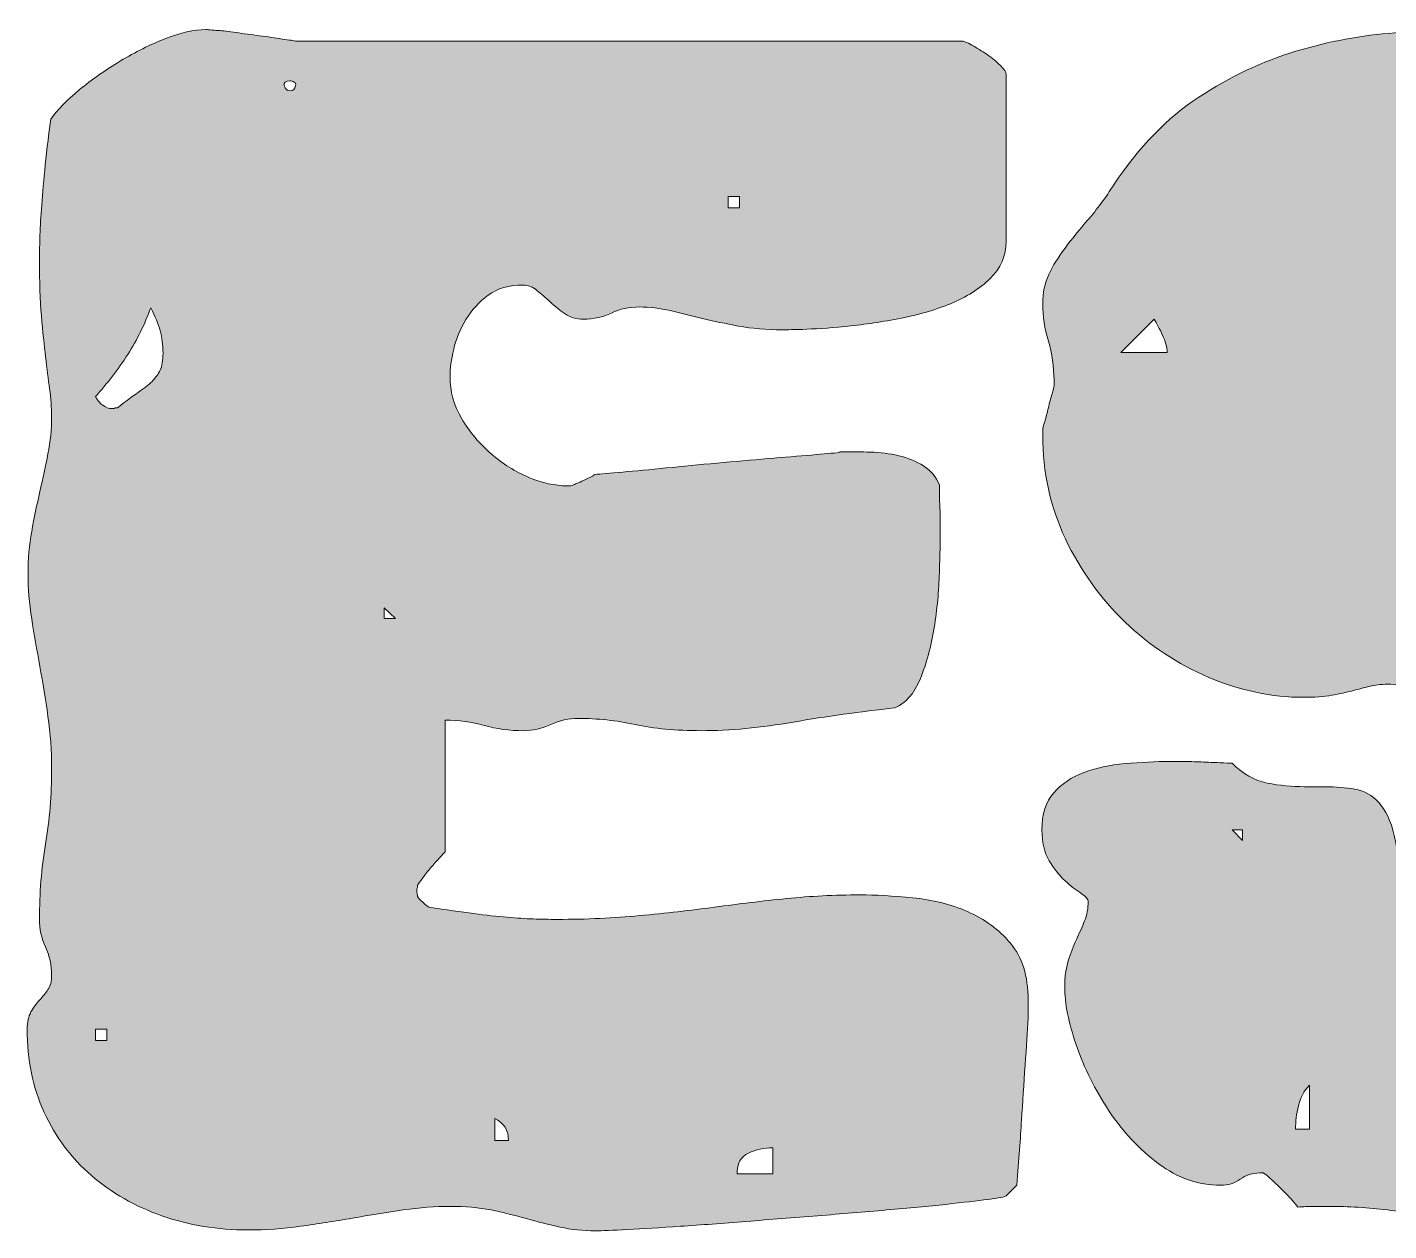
# Model space of a CAD drawing. Header units: inches. Extents: x 150 to 930, y -913 to -168.
# Drawn here: x 272.8 to 403.1, y -849.4 to -734.3 of the extents above; entities that cross this region are included whole.
import ezdxf

# ---------------------------------------------------------------- set-up
doc = ezdxf.new("R2010")
doc.units = ezdxf.units.IN
doc.header["$MEASUREMENT"] = 0
doc.layers.add('Layer 1', color=7, linetype='Continuous')

# ---------------------------------------------------------------- blocks, each defined once
blk = doc.blocks.new('block 6')
at = {"layer": 'Layer 1', "true_color": 0x2a4f7b}
h = blk.add_hatch(color=167, dxfattribs=at)
h.dxf.hatch_style = 2
edge = h.paths.add_edge_path()
edge.add_spline(control_points=[(275.1, -743.11), (275.72, -742.23), (276.62, -741.3), (277.82, -740.31), (279.01, -739.33), (280.32, -738.41), (281.75, -737.55), (283.17, -736.69), (284.61, -735.98), (286.06, -735.41), (287.51, -734.84), (288.81, -734.55), (289.95, -734.55), (290.06, -734.55), (290.25, -734.57), (290.54, -734.59), (290.82, -734.62), (290.99, -734.63), (291.04, -734.63), (291.35, -734.63), (291.86, -734.68), (292.56, -734.79), (293.26, -734.89), (294, -735), (294.78, -735.1), (295.55, -735.2), (296.29, -735.31), (296.99, -735.41), (297.69, -735.51), (298.2, -735.59), (298.51, -735.64), (298.51, -735.64), (362.22, -735.64), (362.22, -735.64), (362.42, -735.64), (362.76, -735.77), (363.23, -736.03), (363.7, -736.29), (364.17, -736.59), (364.67, -736.93), (365.16, -737.27), (365.59, -737.62), (365.95, -737.98), (366.31, -738.34), (366.5, -738.63), (366.5, -738.83), (366.5, -738.83), (366.5, -754.78), (366.5, -754.78), (366.5, -756.18), (365.99, -757.37), (364.98, -758.36), (363.97, -759.34), (362.7, -760.15), (361.17, -760.77), (359.64, -761.39), (357.96, -761.87), (356.15, -762.21), (354.33, -762.55), (352.64, -762.79), (351.05, -762.95), (349.47, -763.1), (348.12, -763.19), (347.01, -763.22), (345.89, -763.25), (345.26, -763.26), (345.1, -763.26), (343.55, -763.26), (342.15, -763.14), (340.9, -762.91), (339.66, -762.68), (338.5, -762.43), (337.44, -762.17), (336.38, -761.91), (335.35, -761.66), (334.37, -761.43), (333.38, -761.2), (332.4, -761.08), (331.41, -761.08), (330.43, -761.08), (329.53, -761.27), (328.73, -761.66), (327.93, -762.05), (327.03, -762.25), (326.05, -762.25), (325.37, -762.25), (324.79, -762.08), (324.3, -761.74), (323.8, -761.41), (323.34, -761.03), (322.9, -760.61), (322.45, -760.2), (322.03, -759.82), (321.61, -759.49), (321.2, -759.15), (320.76, -758.98), (320.29, -758.98), (318.94, -758.98), (317.83, -759.3), (316.94, -759.95), (316.06, -760.6), (315.35, -761.38), (314.81, -762.29), (314.26, -763.19), (313.87, -764.14), (313.64, -765.13), (313.41, -766.11), (313.29, -766.97), (313.29, -767.69), (313.29, -769.14), (313.66, -770.5), (314.42, -771.78), (315.17, -773.05), (316.1, -774.16), (317.22, -775.12), (318.33, -776.08), (319.54, -776.83), (320.83, -777.38), (322.13, -777.92), (323.35, -778.19), (324.49, -778.19), (324.59, -778.19), (324.71, -778.19), (324.84, -778.19), (324.97, -778.19), (325.03, -778.17), (325.03, -778.11), (325.19, -778.06), (325.55, -777.91), (326.12, -777.65), (326.69, -777.39), (327.03, -777.21), (327.14, -777.1), (327.71, -777.05), (328.6, -776.97), (329.82, -776.87), (331.04, -776.77), (332.42, -776.64), (333.98, -776.48), (335.54, -776.33), (337.16, -776.17), (338.84, -776.01), (340.53, -775.86), (342.15, -775.72), (343.7, -775.59), (345.26, -775.46), (346.65, -775.34), (347.87, -775.24), (349.08, -775.13), (349.98, -775.06), (350.55, -775.01), (350.55, -774.95), (350.61, -774.93), (350.74, -774.93), (350.87, -774.93), (350.99, -774.93), (351.09, -774.93), (351.82, -774.93), (352.64, -774.94), (353.54, -774.97), (354.45, -774.99), (355.34, -775.11), (356.23, -775.31), (357.11, -775.52), (357.9, -775.85), (358.6, -776.29), (359.3, -776.73), (359.8, -777.34), (360.12, -778.11), (360.12, -778.27), (360.12, -778.56), (360.12, -778.97), (360.12, -779.39), (360.13, -779.83), (360.16, -780.29), (360.18, -780.76), (360.19, -781.19), (360.19, -781.58), (360.19, -781.97), (360.19, -782.24), (360.19, -782.39), (360.19, -783.38), (360.17, -784.74), (360.12, -786.48), (360.06, -788.21), (359.9, -789.98), (359.61, -791.77), (359.33, -793.56), (358.88, -795.18), (358.29, -796.63), (357.69, -798.08), (356.88, -799.01), (355.84, -799.43), (352.52, -799.79), (349.29, -800.24), (346.15, -800.79), (343.02, -801.33), (340.07, -801.61), (337.33, -801.61), (334.89, -801.61), (332.77, -801.41), (330.99, -801.02), (329.2, -800.63), (327.39, -800.44), (325.58, -800.44), (324.65, -800.44), (323.76, -800.63), (322.93, -801.02), (322.1, -801.41), (321.22, -801.61), (320.29, -801.61), (318.99, -801.61), (317.75, -801.44), (316.56, -801.1), (315.36, -800.77), (314.12, -800.6), (312.82, -800.6), (312.82, -800.6), (312.82, -813.2), (312.82, -813.2), (312.72, -813.3), (312.54, -813.5), (312.28, -813.78), (312.02, -814.07), (311.74, -814.38), (311.46, -814.71), (311.17, -815.05), (310.92, -815.38), (310.68, -815.69), (310.45, -816), (310.28, -816.23), (310.18, -816.39), (310.18, -816.39), (310.18, -816.62), (310.18, -816.62), (310.12, -816.67), (310.1, -816.78), (310.1, -816.93), (310.1, -816.98), (310.11, -817.07), (310.14, -817.21), (310.16, -817.33), (310.18, -817.42), (310.18, -817.48), (310.23, -817.58), (310.4, -817.76), (310.68, -818.02), (310.97, -818.28), (311.16, -818.44), (311.27, -818.49), (312.92, -818.75), (314.35, -818.95), (315.54, -819.11), (316.74, -819.27), (317.8, -819.38), (318.73, -819.46), (319.67, -819.54), (320.51, -819.59), (321.26, -819.62), (322.01, -819.64), (322.78, -819.66), (323.56, -819.66), (326.36, -819.66), (328.99, -819.54), (331.45, -819.3), (333.91, -819.07), (336.3, -818.8), (338.61, -818.49), (340.92, -818.18), (343.21, -817.9), (345.49, -817.67), (347.77, -817.44), (350.11, -817.32), (352.49, -817.32), (354, -817.32), (355.68, -817.41), (357.55, -817.59), (359.42, -817.78), (361.17, -818.21), (362.8, -818.92), (364.43, -819.62), (365.81, -820.63), (366.92, -821.95), (368.04, -823.27), (368.6, -825.07), (368.6, -827.36), (368.6, -827.36), (368.6, -829.14), (368.6, -829.14), (368.54, -830.34), (368.45, -831.83), (368.32, -833.62), (368.19, -835.41), (368.08, -837.16), (367.97, -838.87), (367.87, -840.58), (367.71, -842.65), (367.51, -845.09), (367.51, -845.09), (366.5, -846.1), (366.5, -846.1), (366.39, -846.21), (365.82, -846.32), (364.78, -846.45), (363.75, -846.58), (362.4, -846.74), (360.74, -846.92), (359.08, -847.1), (357.19, -847.28), (355.06, -847.46), (352.93, -847.64), (350.73, -847.83), (348.45, -848.01), (346.17, -848.19), (343.9, -848.37), (341.64, -848.55), (339.39, -848.73), (337.29, -848.89), (335.34, -849.02), (333.4, -849.15), (331.71, -849.25), (330.29, -849.33), (328.86, -849.41), (327.83, -849.45), (327.21, -849.45), (326.02, -849.45), (324.89, -849.33), (323.83, -849.1), (322.77, -848.86), (321.69, -848.59), (320.6, -848.28), (319.51, -847.97), (318.38, -847.7), (317.22, -847.46), (316.05, -847.23), (314.74, -847.11), (313.29, -847.11), (311.89, -847.11), (310.4, -847.23), (308.82, -847.46), (307.23, -847.7), (305.61, -847.95), (303.95, -848.24), (302.29, -848.53), (300.63, -848.78), (298.98, -849.02), (297.32, -849.25), (295.66, -849.37), (294, -849.37), (291.04, -849.37), (288.28, -848.91), (285.71, -848.01), (283.15, -847.1), (280.9, -845.82), (278.98, -844.16), (277.07, -842.5), (275.56, -840.49), (274.47, -838.13), (273.38, -835.77), (272.84, -833.11), (272.84, -830.16), (272.84, -829.48), (272.96, -828.94), (273.19, -828.52), (273.42, -828.11), (273.7, -827.73), (274.01, -827.39), (274.32, -827.06), (274.59, -826.72), (274.82, -826.38), (275.06, -826.05), (275.17, -825.59), (275.17, -825.02), (275.17, -824.04), (274.98, -823.13), (274.59, -822.3), (274.2, -821.47), (274.01, -820.59), (274.01, -819.66), (274.01, -817.16), (274.2, -814.77), (274.59, -812.46), (274.98, -810.15), (275.17, -807.75), (275.17, -805.26), (275.17, -803.55), (275.06, -801.88), (274.82, -800.24), (274.59, -798.61), (274.33, -797.02), (274.05, -795.46), (273.76, -793.91), (273.5, -792.39), (273.27, -790.91), (273.03, -789.43), (272.92, -787.99), (272.92, -786.59), (272.92, -785.19), (273.03, -783.85), (273.27, -782.55), (273.5, -781.25), (273.76, -779.98), (274.05, -778.74), (274.33, -777.49), (274.59, -776.29), (274.82, -775.12), (275.06, -773.95), (275.17, -772.78), (275.17, -771.58), (275.17, -770.7), (275.11, -769.81), (274.98, -768.9), (274.85, -767.99), (274.72, -766.98), (274.59, -765.86), (274.46, -764.75), (274.33, -763.44), (274.2, -761.94), (274.07, -760.43), (274.01, -758.67), (274.01, -756.65), (274.01, -756.02), (274.02, -755.31), (274.05, -754.51), (274.07, -753.7), (274.12, -752.77), (274.2, -751.71), (274.28, -750.64), (274.38, -749.41), (274.51, -748.01), (274.64, -746.61), (274.84, -744.98), (275.1, -743.11)], knot_values=[0, 0, 0, 0, 1, 1, 1, 2, 2, 2, 3, 3, 3, 4, 4, 4, 5, 5, 5, 6, 6, 6, 7, 7, 7, 8, 8, 8, 9, 9, 9, 10, 10, 10, 11, 11, 11, 12, 12, 12, 13, 13, 13, 14, 14, 14, 15, 15, 15, 16, 16, 16, 17, 17, 17, 18, 18, 18, 19, 19, 19, 20, 20, 20, 21, 21, 21, 22, 22, 22, 23, 23, 23, 24, 24, 24, 25, 25, 25, 26, 26, 26, 27, 27, 27, 28, 28, 28, 29, 29, 29, 30, 30, 30, 31, 31, 31, 32, 32, 32, 33, 33, 33, 34, 34, 34, 35, 35, 35, 36, 36, 36, 37, 37, 37, 38, 38, 38, 39, 39, 39, 40, 40, 40, 41, 41, 41, 42, 42, 42, 43, 43, 43, 44, 44, 44, 45, 45, 45, 46, 46, 46, 47, 47, 47, 48, 48, 48, 49, 49, 49, 50, 50, 50, 51, 51, 51, 52, 52, 52, 53, 53, 53, 54, 54, 54, 55, 55, 55, 56, 56, 56, 57, 57, 57, 58, 58, 58, 59, 59, 59, 60, 60, 60, 61, 61, 61, 62, 62, 62, 63, 63, 63, 64, 64, 64, 65, 65, 65, 66, 66, 66, 67, 67, 67, 68, 68, 68, 69, 69, 69, 70, 70, 70, 71, 71, 71, 72, 72, 72, 73, 73, 73, 74, 74, 74, 75, 75, 75, 76, 76, 76, 77, 77, 77, 78, 78, 78, 79, 79, 79, 80, 80, 80, 81, 81, 81, 82, 82, 82, 83, 83, 83, 84, 84, 84, 85, 85, 85, 86, 86, 86, 87, 87, 87, 88, 88, 88, 89, 89, 89, 90, 90, 90, 91, 91, 91, 92, 92, 92, 93, 93, 93, 94, 94, 94, 95, 95, 95, 96, 96, 96, 97, 97, 97, 98, 98, 98, 99, 99, 99, 100, 100, 100, 101, 101, 101, 102, 102, 102, 103, 103, 103, 104, 104, 104, 105, 105, 105, 106, 106, 106, 107, 107, 107, 108, 108, 108, 109, 109, 109, 110, 110, 110, 111, 111, 111, 112, 112, 112, 113, 113, 113, 114, 114, 114, 115, 115, 115, 116, 116, 116, 117, 117, 117, 118, 118, 118, 119, 119, 119, 120, 120, 120, 121, 121, 121, 122, 122, 122, 123, 123, 123, 124, 124, 124, 125, 125, 125, 126, 126, 126, 127, 127, 127, 128, 128, 128, 129, 129, 129, 130, 130, 130, 131, 131, 131, 132, 132, 132, 133, 133, 133, 134, 134, 134, 135, 135, 135, 136, 136, 136, 137, 137, 137, 138, 138, 138, 139, 139, 139, 140, 140, 140, 141, 141, 141, 142, 142, 142, 143, 143, 143, 144, 144, 144, 144], degree=3, periodic=1)
edge = h.paths.add_edge_path()
edge.add_spline(control_points=[(279.37, -769.64), (279.53, -769.95), (279.75, -770.22), (280.03, -770.45), (280.32, -770.69), (280.64, -770.8), (281.01, -770.8), (281.11, -770.8), (281.19, -770.78), (281.24, -770.73), (281.24, -770.73), (281.47, -770.73), (281.47, -770.73), (282.25, -770.1), (282.91, -769.61), (283.46, -769.25), (284, -768.88), (284.44, -768.53), (284.78, -768.2), (285.12, -767.86), (285.37, -767.5), (285.56, -767.11), (285.74, -766.72), (285.83, -766.19), (285.83, -765.51), (285.83, -764.69), (285.74, -763.96), (285.56, -763.34), (285.37, -762.71), (285.08, -761.99), (284.66, -761.16), (284.09, -762.71), (283.35, -764.21), (282.45, -765.63), (281.54, -767.06), (280.51, -768.39), (279.37, -769.64)], knot_values=[0, 0, 0, 0, 1, 1, 1, 2, 2, 2, 3, 3, 3, 4, 4, 4, 5, 5, 5, 6, 6, 6, 7, 7, 7, 8, 8, 8, 9, 9, 9, 10, 10, 10, 11, 11, 11, 12, 12, 12, 12], degree=3, periodic=1)
h.paths.add_polyline_path([(279.37, -831.24), (280.46, -831.24), (280.46, -830.16), (279.37, -830.16)])
edge = h.paths.add_edge_path()
edge.add_spline(control_points=[(298.51, -739.92), (298.56, -739.77), (298.52, -739.65), (298.39, -739.57), (298.26, -739.49), (298.12, -739.45), (297.97, -739.45), (297.55, -739.45), (297.37, -739.61), (297.42, -739.92), (297.52, -740.23), (297.7, -740.39), (297.97, -740.39), (298.28, -740.39), (298.46, -740.23), (298.51, -739.92)], knot_values=[0, 0, 0, 0, 1, 1, 1, 2, 2, 2, 3, 3, 3, 4, 4, 4, 5, 5, 5, 5], degree=3, periodic=1)
h.paths.add_polyline_path([(306.99, -789.86), (306.99, -790.87), (308.08, -790.87)])
edge = h.paths.add_edge_path()
edge.add_spline(control_points=[(318.89, -840.81), (318.89, -839.83), (318.45, -839.13), (317.57, -838.71), (317.57, -838.71), (317.57, -840.81), (317.57, -840.81), (317.57, -840.81), (318.89, -840.81), (318.89, -840.81)], knot_values=[0, 0, 0, 0, 1, 1, 1, 2, 2, 2, 3, 3, 3, 3], degree=3, periodic=1)
h.paths.add_polyline_path([(339.89, -750.5), (339.89, -751.59), (340.98, -751.59), (340.98, -750.5)])
edge = h.paths.add_edge_path()
edge.add_spline(control_points=[(344.17, -844), (344.17, -844), (344.17, -841.51), (344.17, -841.51), (343.34, -841.51), (342.56, -841.68), (341.84, -842.02), (341.11, -842.36), (340.75, -843.02), (340.75, -844), (340.75, -844), (344.17, -844), (344.17, -844)], knot_values=[0, 0, 0, 0, 1, 1, 1, 2, 2, 2, 3, 3, 3, 4, 4, 4, 4], degree=3, periodic=1)
h = blk.add_hatch(color=167, dxfattribs=at)
h.dxf.hatch_style = 2
edge = h.paths.add_edge_path()
edge.add_spline(control_points=[(417.45, -849.37), (416.05, -849.37), (414.57, -849.25), (413.01, -849.02), (411.46, -848.78), (409.85, -848.53), (408.19, -848.24), (406.53, -847.95), (404.79, -847.7), (402.98, -847.46), (401.16, -847.23), (399.27, -847.11), (397.3, -847.11), (396.83, -847.11), (396.37, -847.11), (395.9, -847.11), (395.43, -847.11), (394.94, -847.14), (394.42, -847.19), (394.32, -847.04), (394.12, -846.8), (393.84, -846.49), (393.55, -846.18), (393.24, -845.86), (392.9, -845.52), (392.57, -845.18), (392.24, -844.87), (391.93, -844.59), (391.62, -844.3), (391.39, -844.11), (391.23, -844), (391.23, -844), (391.08, -843.92), (391.08, -843.92), (391.08, -843.92), (390.76, -843.92), (390.76, -843.92), (390.04, -843.92), (389.42, -844.12), (388.9, -844.51), (388.38, -844.9), (387.76, -845.09), (387.03, -845.09), (384.9, -845.09), (382.92, -844.4), (381.08, -843.03), (379.24, -841.65), (377.66, -839.97), (376.34, -837.97), (375.01, -835.98), (373.98, -833.89), (373.22, -831.71), (372.47, -829.53), (372.1, -827.67), (372.1, -826.11), (372.1, -825.18), (372.21, -824.35), (372.45, -823.62), (372.68, -822.9), (372.94, -822.22), (373.22, -821.6), (373.51, -820.98), (373.77, -820.38), (374, -819.81), (374.24, -819.24), (374.35, -818.62), (374.35, -817.94), (374.35, -817.74), (374.12, -817.48), (373.65, -817.16), (373.19, -816.85), (372.68, -816.45), (372.14, -815.96), (371.59, -815.47), (371.08, -814.83), (370.62, -814.05), (370.15, -813.28), (369.92, -812.29), (369.92, -811.1), (369.92, -809.6), (370.29, -808.41), (371.05, -807.56), (371.8, -806.7), (372.76, -806.06), (373.92, -805.61), (375.09, -805.17), (376.41, -804.89), (377.89, -804.76), (379.37, -804.63), (380.81, -804.56), (382.21, -804.56), (382.47, -804.56), (382.87, -804.56), (383.41, -804.56), (383.96, -804.56), (384.54, -804.58), (385.16, -804.6), (385.79, -804.63), (386.38, -804.65), (386.95, -804.68), (387.52, -804.71), (387.91, -804.72), (388.12, -804.72), (389.16, -805.76), (390.27, -806.39), (391.47, -806.62), (392.66, -806.86), (393.85, -806.97), (395.04, -806.97), (395.04, -806.97), (396.99, -806.97), (396.99, -806.97), (398.03, -806.97), (398.98, -807.05), (399.87, -807.21), (400.75, -807.36), (401.51, -807.79), (402.16, -808.49), (402.81, -809.19), (403.3, -810.24), (403.64, -811.64), (403.98, -813.04), (404.09, -814.99), (403.99, -817.48), (404.4, -817.53), (405.19, -817.74), (406.36, -818.1), (407.53, -818.46), (408.81, -818.83), (410.21, -819.19), (411.61, -819.55), (412.99, -819.89), (414.34, -820.2), (415.68, -820.51), (416.72, -820.66), (417.45, -820.66), (418.17, -820.66), (418.96, -820.51), (419.82, -820.2), (420.67, -819.89), (421.54, -819.55), (422.42, -819.19), (423.31, -818.83), (424.18, -818.46), (425.03, -818.1), (425.89, -817.74), (426.68, -817.53), (427.4, -817.48), (427.25, -816.54), (427.13, -815.56), (427.05, -814.52), (426.98, -813.48), (427, -812.43), (427.13, -811.37), (427.26, -810.31), (427.52, -809.3), (427.91, -808.34), (428.3, -807.38), (428.83, -806.51), (429.5, -805.73), (428.98, -804.95), (428.08, -804.21), (426.78, -803.51), (425.48, -802.81), (423.97, -802.14), (422.23, -801.49), (420.49, -800.84), (418.65, -800.26), (416.71, -799.74), (414.76, -799.22), (412.9, -798.77), (411.11, -798.38), (409.32, -797.99), (407.7, -797.69), (406.24, -797.49), (404.79, -797.28), (403.7, -797.17), (402.98, -797.17), (402.36, -797.17), (401.78, -797.24), (401.27, -797.37), (400.75, -797.5), (400.2, -797.64), (399.63, -797.79), (399.06, -797.95), (398.4, -798.09), (397.65, -798.22), (396.9, -798.35), (396, -798.42), (394.97, -798.42), (391.9, -798.42), (388.88, -797.78), (385.9, -796.51), (382.92, -795.24), (380.25, -793.48), (377.89, -791.22), (375.53, -788.97), (373.62, -786.31), (372.17, -783.25), (370.72, -780.19), (370, -776.9), (370, -773.37), (370, -773.37), (370, -772.83), (370, -772.83), (370, -772.72), (370.06, -772.46), (370.19, -772.05), (370.32, -771.63), (370.44, -771.19), (370.54, -770.73), (370.64, -770.26), (370.76, -769.82), (370.89, -769.4), (371.02, -768.99), (371.08, -768.73), (371.08, -768.63), (371.08, -768.63), (371.08, -768.08), (371.08, -768.08), (371.08, -766.79), (370.9, -765.54), (370.54, -764.35), (370.18, -763.15), (370, -761.96), (370, -760.77), (370, -759.73), (370.19, -758.8), (370.58, -757.97), (370.97, -757.14), (371.49, -756.3), (372.14, -755.44), (372.78, -754.59), (373.52, -753.68), (374.35, -752.72), (375.18, -751.76), (376.01, -750.63), (376.84, -749.34), (379.23, -745.76), (381.92, -742.98), (384.93, -741.01), (387.94, -739.04), (391.04, -737.58), (394.23, -736.62), (397.42, -735.66), (400.57, -735.07), (403.68, -734.87), (406.79, -734.66), (409.61, -734.55), (412.16, -734.55), (415.58, -734.55), (418.69, -734.52), (421.49, -734.44), (424.29, -734.36), (426.78, -734.32), (428.96, -734.32), (431.55, -734.32), (433.75, -734.43), (435.57, -734.63), (437.38, -734.84), (438.89, -735.31), (440.08, -736.03), (440.96, -736.55), (441.69, -737.2), (442.26, -737.98), (442.83, -738.75), (443.36, -739.49), (443.86, -740.19), (444.35, -740.9), (444.85, -741.49), (445.37, -741.98), (445.89, -742.48), (446.54, -742.72), (447.32, -742.72), (447.94, -742.72), (448.72, -742.49), (449.65, -742.02), (451.62, -743.73), (453.28, -745.33), (454.63, -746.81), (455.98, -748.28), (457.08, -749.7), (457.94, -751.05), (458.79, -752.39), (459.41, -753.7), (459.8, -754.97), (460.19, -756.25), (460.38, -757.53), (460.38, -758.82), (460.38, -761.62), (459.66, -763.83), (458.21, -765.44), (456.75, -767.05), (455.07, -768.24), (453.15, -769.02), (451.23, -769.79), (449.31, -770.29), (447.39, -770.49), (445.48, -770.7), (444.05, -770.8), (443.12, -770.8), (440.47, -770.8), (438.12, -770.45), (436.08, -769.75), (434.03, -769.05), (432.24, -768.2), (430.71, -767.19), (429.18, -766.18), (427.88, -765.06), (426.82, -763.84), (425.76, -762.62), (424.85, -761.51), (424.1, -760.5), (423.35, -759.49), (422.74, -758.63), (422.27, -757.93), (421.8, -757.23), (421.41, -756.88), (421.1, -756.88), (420.01, -756.88), (418.51, -757), (416.59, -757.23), (414.67, -757.46), (412.77, -757.93), (410.87, -758.63), (408.98, -759.33), (407.35, -760.32), (405.97, -761.59), (404.6, -762.86), (403.91, -764.56), (403.91, -766.68), (403.91, -767.1), (403.96, -767.74), (404.07, -768.63), (404.17, -769.51), (404.38, -770.39), (404.69, -771.27), (405, -772.15), (405.47, -772.93), (406.09, -773.6), (406.71, -774.28), (407.54, -774.62), (408.58, -774.62), (408.58, -773.21), (408.6, -772.39), (408.66, -772.13), (408.71, -771.87), (409.07, -771.74), (409.75, -771.74), (412.55, -771.74), (415.47, -772.18), (418.54, -773.06), (421.59, -773.94), (424.5, -774.93), (427.25, -776.01), (430, -777.1), (432.46, -778.09), (434.64, -778.97), (436.82, -779.85), (438.45, -780.29), (439.54, -780.29), (440, -780.29), (440.46, -780.23), (440.9, -780.1), (441.34, -779.97), (441.81, -779.84), (442.3, -779.71), (442.79, -779.58), (443.37, -779.45), (444.05, -779.32), (444.72, -779.19), (445.55, -779.13), (446.54, -779.13), (447.99, -779.13), (449.17, -779.28), (450.08, -779.59), (450.98, -779.91), (451.71, -780.29), (452.26, -780.76), (452.8, -781.23), (453.2, -781.76), (453.46, -782.36), (453.72, -782.95), (453.93, -783.54), (454.08, -784.1), (454.5, -785.71), (455.02, -786.92), (455.64, -787.72), (456.26, -788.53), (456.92, -789.19), (457.62, -789.71), (458.32, -790.22), (459.02, -790.76), (459.72, -791.3), (460.42, -791.85), (461.06, -792.66), (461.63, -793.75), (462.2, -794.84), (462.67, -796.35), (463.03, -798.26), (463.39, -800.18), (463.57, -802.8), (463.57, -806.12), (463.57, -808.92), (463.43, -811.89), (463.15, -815.03), (462.86, -818.16), (462.38, -821.25), (461.71, -824.28), (461.03, -827.32), (460.18, -830.23), (459.14, -833.03), (458.1, -835.83), (456.83, -838.28), (455.33, -840.38), (453.82, -842.48), (452.09, -844.17), (450.12, -845.44), (448.15, -846.71), (445.89, -847.35), (443.35, -847.35), (442.16, -847.35), (441.17, -847.23), (440.39, -847), (439.62, -846.76), (438.94, -846.49), (438.37, -846.18), (437.8, -845.87), (437.26, -845.6), (436.74, -845.36), (436.22, -845.13), (435.65, -845.01), (435.03, -845.01), (434.14, -845.01), (433.11, -845.23), (431.91, -845.67), (430.72, -846.12), (429.37, -846.62), (427.87, -847.19), (426.37, -847.76), (424.75, -848.27), (423.01, -848.71), (421.27, -849.15), (419.42, -849.37), (417.45, -849.37)], knot_values=[0, 0, 0, 0, 1, 1, 1, 2, 2, 2, 3, 3, 3, 4, 4, 4, 5, 5, 5, 6, 6, 6, 7, 7, 7, 8, 8, 8, 9, 9, 9, 10, 10, 10, 11, 11, 11, 12, 12, 12, 13, 13, 13, 14, 14, 14, 15, 15, 15, 16, 16, 16, 17, 17, 17, 18, 18, 18, 19, 19, 19, 20, 20, 20, 21, 21, 21, 22, 22, 22, 23, 23, 23, 24, 24, 24, 25, 25, 25, 26, 26, 26, 27, 27, 27, 28, 28, 28, 29, 29, 29, 30, 30, 30, 31, 31, 31, 32, 32, 32, 33, 33, 33, 34, 34, 34, 35, 35, 35, 36, 36, 36, 37, 37, 37, 38, 38, 38, 39, 39, 39, 40, 40, 40, 41, 41, 41, 42, 42, 42, 43, 43, 43, 44, 44, 44, 45, 45, 45, 46, 46, 46, 47, 47, 47, 48, 48, 48, 49, 49, 49, 50, 50, 50, 51, 51, 51, 52, 52, 52, 53, 53, 53, 54, 54, 54, 55, 55, 55, 56, 56, 56, 57, 57, 57, 58, 58, 58, 59, 59, 59, 60, 60, 60, 61, 61, 61, 62, 62, 62, 63, 63, 63, 64, 64, 64, 65, 65, 65, 66, 66, 66, 67, 67, 67, 68, 68, 68, 69, 69, 69, 70, 70, 70, 71, 71, 71, 72, 72, 72, 73, 73, 73, 74, 74, 74, 75, 75, 75, 76, 76, 76, 77, 77, 77, 78, 78, 78, 79, 79, 79, 80, 80, 80, 81, 81, 81, 82, 82, 82, 83, 83, 83, 84, 84, 84, 85, 85, 85, 86, 86, 86, 87, 87, 87, 88, 88, 88, 89, 89, 89, 90, 90, 90, 91, 91, 91, 92, 92, 92, 93, 93, 93, 94, 94, 94, 95, 95, 95, 96, 96, 96, 97, 97, 97, 98, 98, 98, 99, 99, 99, 100, 100, 100, 101, 101, 101, 102, 102, 102, 103, 103, 103, 104, 104, 104, 105, 105, 105, 106, 106, 106, 107, 107, 107, 108, 108, 108, 109, 109, 109, 110, 110, 110, 111, 111, 111, 112, 112, 112, 113, 113, 113, 114, 114, 114, 115, 115, 115, 116, 116, 116, 117, 117, 117, 118, 118, 118, 119, 119, 119, 120, 120, 120, 121, 121, 121, 122, 122, 122, 123, 123, 123, 124, 124, 124, 125, 125, 125, 126, 126, 126, 127, 127, 127, 128, 128, 128, 129, 129, 129, 130, 130, 130, 131, 131, 131, 132, 132, 132, 133, 133, 133, 134, 134, 134, 135, 135, 135, 136, 136, 136, 137, 137, 137, 138, 138, 138, 139, 139, 139, 140, 140, 140, 141, 141, 141, 142, 142, 142, 143, 143, 143, 144, 144, 144, 145, 145, 145, 146, 146, 146, 147, 147, 147, 148, 148, 148, 148], degree=3, periodic=1)
edge = h.paths.add_edge_path()
edge.add_spline(control_points=[(381.9, -765.44), (381.9, -764.92), (381.75, -764.36), (381.47, -763.77), (381.18, -763.17), (380.91, -762.66), (380.65, -762.25), (380.65, -762.25), (377.46, -765.44), (377.46, -765.44), (377.46, -765.44), (381.9, -765.44), (381.9, -765.44)], knot_values=[0, 0, 0, 0, 1, 1, 1, 2, 2, 2, 3, 3, 3, 4, 4, 4, 4], degree=3, periodic=1)
h.paths.add_polyline_path([(389.13, -812.11), (389.13, -811.1), (388.12, -811.1)])
edge = h.paths.add_edge_path()
edge.add_spline(control_points=[(395.51, -835.52), (394.99, -836.09), (394.64, -836.75), (394.46, -837.51), (394.28, -838.26), (394.19, -839), (394.19, -839.72), (394.19, -839.72), (395.51, -839.72), (395.51, -839.72), (395.51, -839.72), (395.51, -835.52), (395.51, -835.52)], knot_values=[0, 0, 0, 0, 1, 1, 1, 2, 2, 2, 3, 3, 3, 4, 4, 4, 4], degree=3, periodic=1)
edge = h.paths.add_edge_path()
edge.add_spline(control_points=[(409.36, -778.11), (409.61, -778.11), (409.81, -778.01), (409.94, -777.81), (410.07, -777.6), (410.13, -777.35), (410.13, -777.07), (410.13, -776.78), (410.07, -776.53), (409.94, -776.33), (409.81, -776.12), (409.61, -776.01), (409.36, -776.01), (409.1, -776.01), (408.9, -776.12), (408.77, -776.33), (408.64, -776.53), (408.58, -776.78), (408.58, -777.07), (408.58, -777.35), (408.64, -777.6), (408.77, -777.81), (408.9, -778.01), (409.1, -778.11), (409.36, -778.11)], knot_values=[0, 0, 0, 0, 1, 1, 1, 2, 2, 2, 3, 3, 3, 4, 4, 4, 5, 5, 5, 6, 6, 6, 7, 7, 7, 8, 8, 8, 8], degree=3, periodic=1)
h.paths.add_polyline_path([(410.37, -779.2), (411.46, -779.2), (410.37, -778.11)])
edge = h.paths.add_edge_path()
edge.add_spline(control_points=[(439.07, -755.87), (438.19, -756.28), (437.75, -756.99), (437.75, -757.97), (437.75, -757.97), (440.39, -757.97), (440.39, -757.97), (440.39, -756.99), (439.95, -756.28), (439.07, -755.87)], knot_values=[0, 0, 0, 0, 1, 1, 1, 2, 2, 2, 3, 3, 3, 3], degree=3, periodic=1)
edge = h.paths.add_edge_path()
edge.add_spline(control_points=[(445.45, -795.15), (445.19, -795.15), (444.99, -795.26), (444.87, -795.46), (444.74, -795.67), (444.67, -795.92), (444.67, -796.2), (444.67, -796.49), (444.74, -796.73), (444.87, -796.94), (444.99, -797.15), (445.19, -797.25), (445.45, -797.25), (445.71, -797.25), (445.9, -797.15), (446.03, -796.94), (446.16, -796.73), (446.23, -796.49), (446.23, -796.2), (446.23, -795.92), (446.16, -795.67), (446.03, -795.46), (445.9, -795.26), (445.71, -795.15), (445.45, -795.15)], knot_values=[0, 0, 0, 0, 1, 1, 1, 2, 2, 2, 3, 3, 3, 4, 4, 4, 5, 5, 5, 6, 6, 6, 7, 7, 7, 8, 8, 8, 8], degree=3, periodic=1)
h.paths.add_polyline_path([(449.65, -787.68), (448.64, -787.68), (448.64, -788.77)])
h.paths.add_polyline_path([(451.83, -824.87), (450.74, -824.87), (450.74, -825.95), (451.83, -825.95)])
at = {"layer": 'Layer 1', "lineweight": 0}
for points in [[(339.89, -750.5), (339.89, -751.59), (340.98, -751.59), (340.98, -750.5), (339.89, -750.5)], [(306.99, -789.86), (306.99, -790.87), (308.08, -790.87), (306.99, -789.86)], [(389.13, -812.11), (389.13, -811.1), (388.12, -811.1), (389.13, -812.11)], [(279.37, -831.24), (280.46, -831.24), (280.46, -830.16), (279.37, -830.16), (279.37, -831.24)]]:
    blk.add_lwpolyline(points, dxfattribs=at)
for points, knots in [([(275.1, -743.11), (275.72, -742.23), (276.62, -741.3), (277.82, -740.31), (279.01, -739.33), (280.32, -738.41), (281.75, -737.55), (283.17, -736.69), (284.61, -735.98), (286.06, -735.41), (287.51, -734.84), (288.81, -734.55), (289.95, -734.55), (290.06, -734.55), (290.25, -734.57), (290.54, -734.59), (290.82, -734.62), (290.99, -734.63), (291.04, -734.63), (291.35, -734.63), (291.86, -734.68), (292.56, -734.79), (293.26, -734.89), (294, -735), (294.78, -735.1), (295.55, -735.2), (296.29, -735.31), (296.99, -735.41), (297.69, -735.51), (298.2, -735.59), (298.51, -735.64), (298.51, -735.64), (362.22, -735.64), (362.22, -735.64), (362.42, -735.64), (362.76, -735.77), (363.23, -736.03), (363.7, -736.29), (364.17, -736.59), (364.67, -736.93), (365.16, -737.27), (365.59, -737.62), (365.95, -737.98), (366.31, -738.34), (366.5, -738.63), (366.5, -738.83), (366.5, -738.83), (366.5, -754.78), (366.5, -754.78), (366.5, -756.18), (365.99, -757.37), (364.98, -758.36), (363.97, -759.34), (362.7, -760.15), (361.17, -760.77), (359.64, -761.39), (357.96, -761.87), (356.15, -762.21), (354.33, -762.55), (352.64, -762.79), (351.05, -762.95), (349.47, -763.1), (348.12, -763.19), (347.01, -763.22), (345.89, -763.25), (345.26, -763.26), (345.1, -763.26), (343.55, -763.26), (342.15, -763.14), (340.9, -762.91), (339.66, -762.68), (338.5, -762.43), (337.44, -762.17), (336.38, -761.91), (335.35, -761.66), (334.37, -761.43), (333.38, -761.2), (332.4, -761.08), (331.41, -761.08), (330.43, -761.08), (329.53, -761.27), (328.73, -761.66), (327.93, -762.05), (327.03, -762.25), (326.05, -762.25), (325.37, -762.25), (324.79, -762.08), (324.3, -761.74), (323.8, -761.41), (323.34, -761.03), (322.9, -760.61), (322.45, -760.2), (322.03, -759.82), (321.61, -759.49), (321.2, -759.15), (320.76, -758.98), (320.29, -758.98), (318.94, -758.98), (317.83, -759.3), (316.94, -759.95), (316.06, -760.6), (315.35, -761.38), (314.81, -762.29), (314.26, -763.19), (313.87, -764.14), (313.64, -765.13), (313.41, -766.11), (313.29, -766.97), (313.29, -767.69), (313.29, -769.14), (313.66, -770.5), (314.42, -771.78), (315.17, -773.05), (316.1, -774.16), (317.22, -775.12), (318.33, -776.08), (319.54, -776.83), (320.83, -777.38), (322.13, -777.92), (323.35, -778.19), (324.49, -778.19), (324.59, -778.19), (324.71, -778.19), (324.84, -778.19), (324.97, -778.19), (325.03, -778.17), (325.03, -778.11), (325.19, -778.06), (325.55, -777.91), (326.12, -777.65), (326.69, -777.39), (327.03, -777.21), (327.14, -777.1), (327.71, -777.05), (328.6, -776.97), (329.82, -776.87), (331.04, -776.77), (332.42, -776.64), (333.98, -776.48), (335.54, -776.33), (337.16, -776.17), (338.84, -776.01), (340.53, -775.86), (342.15, -775.72), (343.7, -775.59), (345.26, -775.46), (346.65, -775.34), (347.87, -775.24), (349.08, -775.13), (349.98, -775.06), (350.55, -775.01), (350.55, -774.95), (350.61, -774.93), (350.74, -774.93), (350.87, -774.93), (350.99, -774.93), (351.09, -774.93), (351.82, -774.93), (352.64, -774.94), (353.54, -774.97), (354.45, -774.99), (355.34, -775.11), (356.23, -775.31), (357.11, -775.52), (357.9, -775.85), (358.6, -776.29), (359.3, -776.73), (359.8, -777.34), (360.12, -778.11), (360.12, -778.27), (360.12, -778.56), (360.12, -778.97), (360.12, -779.39), (360.13, -779.83), (360.16, -780.29), (360.18, -780.76), (360.19, -781.19), (360.19, -781.58), (360.19, -781.97), (360.19, -782.24), (360.19, -782.39), (360.19, -783.38), (360.17, -784.74), (360.12, -786.48), (360.06, -788.21), (359.9, -789.98), (359.61, -791.77), (359.33, -793.56), (358.88, -795.18), (358.29, -796.63), (357.69, -798.08), (356.88, -799.01), (355.84, -799.43), (352.52, -799.79), (349.29, -800.24), (346.15, -800.79), (343.02, -801.33), (340.07, -801.61), (337.33, -801.61), (334.89, -801.61), (332.77, -801.41), (330.99, -801.02), (329.2, -800.63), (327.39, -800.44), (325.58, -800.44), (324.65, -800.44), (323.76, -800.63), (322.93, -801.02), (322.1, -801.41), (321.22, -801.61), (320.29, -801.61), (318.99, -801.61), (317.75, -801.44), (316.56, -801.1), (315.36, -800.77), (314.12, -800.6), (312.82, -800.6), (312.82, -800.6), (312.82, -813.2), (312.82, -813.2), (312.72, -813.3), (312.54, -813.5), (312.28, -813.78), (312.02, -814.07), (311.74, -814.38), (311.46, -814.71), (311.17, -815.05), (310.92, -815.38), (310.68, -815.69), (310.45, -816), (310.28, -816.23), (310.18, -816.39), (310.18, -816.39), (310.18, -816.62), (310.18, -816.62), (310.12, -816.67), (310.1, -816.78), (310.1, -816.93), (310.1, -816.98), (310.11, -817.07), (310.14, -817.21), (310.16, -817.33), (310.18, -817.42), (310.18, -817.48), (310.23, -817.58), (310.4, -817.76), (310.68, -818.02), (310.97, -818.28), (311.16, -818.44), (311.27, -818.49), (312.92, -818.75), (314.35, -818.95), (315.54, -819.11), (316.74, -819.27), (317.8, -819.38), (318.73, -819.46), (319.67, -819.54), (320.51, -819.59), (321.26, -819.62), (322.01, -819.64), (322.78, -819.66), (323.56, -819.66), (326.36, -819.66), (328.99, -819.54), (331.45, -819.3), (333.91, -819.07), (336.3, -818.8), (338.61, -818.49), (340.92, -818.18), (343.21, -817.9), (345.49, -817.67), (347.77, -817.44), (350.11, -817.32), (352.49, -817.32), (354, -817.32), (355.68, -817.41), (357.55, -817.59), (359.42, -817.78), (361.17, -818.21), (362.8, -818.92), (364.43, -819.62), (365.81, -820.63), (366.92, -821.95), (368.04, -823.27), (368.6, -825.07), (368.6, -827.36), (368.6, -827.36), (368.6, -829.14), (368.6, -829.14), (368.54, -830.34), (368.45, -831.83), (368.32, -833.62), (368.19, -835.41), (368.08, -837.16), (367.97, -838.87), (367.87, -840.58), (367.71, -842.65), (367.51, -845.09), (367.51, -845.09), (366.5, -846.1), (366.5, -846.1), (366.39, -846.21), (365.82, -846.32), (364.78, -846.45), (363.75, -846.58), (362.4, -846.74), (360.74, -846.92), (359.08, -847.1), (357.19, -847.28), (355.06, -847.46), (352.93, -847.64), (350.73, -847.83), (348.45, -848.01), (346.17, -848.19), (343.9, -848.37), (341.64, -848.55), (339.39, -848.73), (337.29, -848.89), (335.34, -849.02), (333.4, -849.15), (331.71, -849.25), (330.29, -849.33), (328.86, -849.41), (327.83, -849.45), (327.21, -849.45), (326.02, -849.45), (324.89, -849.33), (323.83, -849.1), (322.77, -848.86), (321.69, -848.59), (320.6, -848.28), (319.51, -847.97), (318.38, -847.7), (317.22, -847.46), (316.05, -847.23), (314.74, -847.11), (313.29, -847.11), (311.89, -847.11), (310.4, -847.23), (308.82, -847.46), (307.23, -847.7), (305.61, -847.95), (303.95, -848.24), (302.29, -848.53), (300.63, -848.78), (298.98, -849.02), (297.32, -849.25), (295.66, -849.37), (294, -849.37), (291.04, -849.37), (288.28, -848.91), (285.71, -848.01), (283.15, -847.1), (280.9, -845.82), (278.98, -844.16), (277.07, -842.5), (275.56, -840.49), (274.47, -838.13), (273.38, -835.77), (272.84, -833.11), (272.84, -830.16), (272.84, -829.48), (272.96, -828.94), (273.19, -828.52), (273.42, -828.11), (273.7, -827.73), (274.01, -827.39), (274.32, -827.06), (274.59, -826.72), (274.82, -826.38), (275.06, -826.05), (275.17, -825.59), (275.17, -825.02), (275.17, -824.04), (274.98, -823.13), (274.59, -822.3), (274.2, -821.47), (274.01, -820.59), (274.01, -819.66), (274.01, -817.16), (274.2, -814.77), (274.59, -812.46), (274.98, -810.15), (275.17, -807.75), (275.17, -805.26), (275.17, -803.55), (275.06, -801.88), (274.82, -800.24), (274.59, -798.61), (274.33, -797.02), (274.05, -795.46), (273.76, -793.91), (273.5, -792.39), (273.27, -790.91), (273.03, -789.43), (272.92, -787.99), (272.92, -786.59), (272.92, -785.19), (273.03, -783.85), (273.27, -782.55), (273.5, -781.25), (273.76, -779.98), (274.05, -778.74), (274.33, -777.49), (274.59, -776.29), (274.82, -775.12), (275.06, -773.95), (275.17, -772.78), (275.17, -771.58), (275.17, -770.7), (275.11, -769.81), (274.98, -768.9), (274.85, -767.99), (274.72, -766.98), (274.59, -765.86), (274.46, -764.75), (274.33, -763.44), (274.2, -761.94), (274.07, -760.43), (274.01, -758.67), (274.01, -756.65), (274.01, -756.02), (274.02, -755.31), (274.05, -754.51), (274.07, -753.7), (274.12, -752.77), (274.2, -751.71), (274.28, -750.64), (274.38, -749.41), (274.51, -748.01), (274.64, -746.61), (274.84, -744.98), (275.1, -743.11)], [0, 0, 0, 0, 1, 1, 1, 2, 2, 2, 3, 3, 3, 4, 4, 4, 5, 5, 5, 6, 6, 6, 7, 7, 7, 8, 8, 8, 9, 9, 9, 10, 10, 10, 11, 11, 11, 12, 12, 12, 13, 13, 13, 14, 14, 14, 15, 15, 15, 16, 16, 16, 17, 17, 17, 18, 18, 18, 19, 19, 19, 20, 20, 20, 21, 21, 21, 22, 22, 22, 23, 23, 23, 24, 24, 24, 25, 25, 25, 26, 26, 26, 27, 27, 27, 28, 28, 28, 29, 29, 29, 30, 30, 30, 31, 31, 31, 32, 32, 32, 33, 33, 33, 34, 34, 34, 35, 35, 35, 36, 36, 36, 37, 37, 37, 38, 38, 38, 39, 39, 39, 40, 40, 40, 41, 41, 41, 42, 42, 42, 43, 43, 43, 44, 44, 44, 45, 45, 45, 46, 46, 46, 47, 47, 47, 48, 48, 48, 49, 49, 49, 50, 50, 50, 51, 51, 51, 52, 52, 52, 53, 53, 53, 54, 54, 54, 55, 55, 55, 56, 56, 56, 57, 57, 57, 58, 58, 58, 59, 59, 59, 60, 60, 60, 61, 61, 61, 62, 62, 62, 63, 63, 63, 64, 64, 64, 65, 65, 65, 66, 66, 66, 67, 67, 67, 68, 68, 68, 69, 69, 69, 70, 70, 70, 71, 71, 71, 72, 72, 72, 73, 73, 73, 74, 74, 74, 75, 75, 75, 76, 76, 76, 77, 77, 77, 78, 78, 78, 79, 79, 79, 80, 80, 80, 81, 81, 81, 82, 82, 82, 83, 83, 83, 84, 84, 84, 85, 85, 85, 86, 86, 86, 87, 87, 87, 88, 88, 88, 89, 89, 89, 90, 90, 90, 91, 91, 91, 92, 92, 92, 93, 93, 93, 94, 94, 94, 95, 95, 95, 96, 96, 96, 97, 97, 97, 98, 98, 98, 99, 99, 99, 100, 100, 100, 101, 101, 101, 102, 102, 102, 103, 103, 103, 104, 104, 104, 105, 105, 105, 106, 106, 106, 107, 107, 107, 108, 108, 108, 109, 109, 109, 110, 110, 110, 111, 111, 111, 112, 112, 112, 113, 113, 113, 114, 114, 114, 115, 115, 115, 116, 116, 116, 117, 117, 117, 118, 118, 118, 119, 119, 119, 120, 120, 120, 121, 121, 121, 122, 122, 122, 123, 123, 123, 124, 124, 124, 125, 125, 125, 126, 126, 126, 127, 127, 127, 128, 128, 128, 129, 129, 129, 130, 130, 130, 131, 131, 131, 132, 132, 132, 133, 133, 133, 134, 134, 134, 135, 135, 135, 136, 136, 136, 137, 137, 137, 138, 138, 138, 139, 139, 139, 140, 140, 140, 141, 141, 141, 142, 142, 142, 143, 143, 143, 144, 144, 144, 144]), ([(417.45, -849.37), (416.05, -849.37), (414.57, -849.25), (413.01, -849.02), (411.46, -848.78), (409.85, -848.53), (408.19, -848.24), (406.53, -847.95), (404.79, -847.7), (402.98, -847.46), (401.16, -847.23), (399.27, -847.11), (397.3, -847.11), (396.83, -847.11), (396.37, -847.11), (395.9, -847.11), (395.43, -847.11), (394.94, -847.14), (394.42, -847.19), (394.32, -847.04), (394.12, -846.8), (393.84, -846.49), (393.55, -846.18), (393.24, -845.86), (392.9, -845.52), (392.57, -845.18), (392.24, -844.87), (391.93, -844.59), (391.62, -844.3), (391.39, -844.11), (391.23, -844), (391.23, -844), (391.08, -843.92), (391.08, -843.92), (391.08, -843.92), (390.76, -843.92), (390.76, -843.92), (390.04, -843.92), (389.42, -844.12), (388.9, -844.51), (388.38, -844.9), (387.76, -845.09), (387.03, -845.09), (384.9, -845.09), (382.92, -844.4), (381.08, -843.03), (379.24, -841.65), (377.66, -839.97), (376.34, -837.97), (375.01, -835.98), (373.98, -833.89), (373.22, -831.71), (372.47, -829.53), (372.1, -827.67), (372.1, -826.11), (372.1, -825.18), (372.21, -824.35), (372.45, -823.62), (372.68, -822.9), (372.94, -822.22), (373.22, -821.6), (373.51, -820.98), (373.77, -820.38), (374, -819.81), (374.24, -819.24), (374.35, -818.62), (374.35, -817.94), (374.35, -817.74), (374.12, -817.48), (373.65, -817.16), (373.19, -816.85), (372.68, -816.45), (372.14, -815.96), (371.59, -815.47), (371.08, -814.83), (370.62, -814.05), (370.15, -813.28), (369.92, -812.29), (369.92, -811.1), (369.92, -809.6), (370.29, -808.41), (371.05, -807.56), (371.8, -806.7), (372.76, -806.06), (373.92, -805.61), (375.09, -805.17), (376.41, -804.89), (377.89, -804.76), (379.37, -804.63), (380.81, -804.56), (382.21, -804.56), (382.47, -804.56), (382.87, -804.56), (383.41, -804.56), (383.96, -804.56), (384.54, -804.58), (385.16, -804.6), (385.79, -804.63), (386.38, -804.65), (386.95, -804.68), (387.52, -804.71), (387.91, -804.72), (388.12, -804.72), (389.16, -805.76), (390.27, -806.39), (391.47, -806.62), (392.66, -806.86), (393.85, -806.97), (395.04, -806.97), (395.04, -806.97), (396.99, -806.97), (396.99, -806.97), (398.03, -806.97), (398.98, -807.05), (399.87, -807.21), (400.75, -807.36), (401.51, -807.79), (402.16, -808.49), (402.81, -809.19), (403.3, -810.24), (403.64, -811.64), (403.98, -813.04), (404.09, -814.99), (403.99, -817.48), (404.4, -817.53), (405.19, -817.74), (406.36, -818.1), (407.53, -818.46), (408.81, -818.83), (410.21, -819.19), (411.61, -819.55), (412.99, -819.89), (414.34, -820.2), (415.68, -820.51), (416.72, -820.66), (417.45, -820.66), (418.17, -820.66), (418.96, -820.51), (419.82, -820.2), (420.67, -819.89), (421.54, -819.55), (422.42, -819.19), (423.31, -818.83), (424.18, -818.46), (425.03, -818.1), (425.89, -817.74), (426.68, -817.53), (427.4, -817.48), (427.25, -816.54), (427.13, -815.56), (427.05, -814.52), (426.98, -813.48), (427, -812.43), (427.13, -811.37), (427.26, -810.31), (427.52, -809.3), (427.91, -808.34), (428.3, -807.38), (428.83, -806.51), (429.5, -805.73), (428.98, -804.95), (428.08, -804.21), (426.78, -803.51), (425.48, -802.81), (423.97, -802.14), (422.23, -801.49), (420.49, -800.84), (418.65, -800.26), (416.71, -799.74), (414.76, -799.22), (412.9, -798.77), (411.11, -798.38), (409.32, -797.99), (407.7, -797.69), (406.24, -797.49), (404.79, -797.28), (403.7, -797.17), (402.98, -797.17), (402.36, -797.17), (401.78, -797.24), (401.27, -797.37), (400.75, -797.5), (400.2, -797.64), (399.63, -797.79), (399.06, -797.95), (398.4, -798.09), (397.65, -798.22), (396.9, -798.35), (396, -798.42), (394.97, -798.42), (391.9, -798.42), (388.88, -797.78), (385.9, -796.51), (382.92, -795.24), (380.25, -793.48), (377.89, -791.22), (375.53, -788.97), (373.62, -786.31), (372.17, -783.25), (370.72, -780.19), (370, -776.9), (370, -773.37), (370, -773.37), (370, -772.83), (370, -772.83), (370, -772.72), (370.06, -772.46), (370.19, -772.05), (370.32, -771.63), (370.44, -771.19), (370.54, -770.73), (370.64, -770.26), (370.76, -769.82), (370.89, -769.4), (371.02, -768.99), (371.08, -768.73), (371.08, -768.63), (371.08, -768.63), (371.08, -768.08), (371.08, -768.08), (371.08, -766.79), (370.9, -765.54), (370.54, -764.35), (370.18, -763.15), (370, -761.96), (370, -760.77), (370, -759.73), (370.19, -758.8), (370.58, -757.97), (370.97, -757.14), (371.49, -756.3), (372.14, -755.44), (372.78, -754.59), (373.52, -753.68), (374.35, -752.72), (375.18, -751.76), (376.01, -750.63), (376.84, -749.34), (379.23, -745.76), (381.92, -742.98), (384.93, -741.01), (387.94, -739.04), (391.04, -737.58), (394.23, -736.62), (397.42, -735.66), (400.57, -735.07), (403.68, -734.87), (406.79, -734.66), (409.61, -734.55), (412.16, -734.55), (415.58, -734.55), (418.69, -734.52), (421.49, -734.44), (424.29, -734.36), (426.78, -734.32), (428.96, -734.32), (431.55, -734.32), (433.75, -734.43), (435.57, -734.63), (437.38, -734.84), (438.89, -735.31), (440.08, -736.03), (440.96, -736.55), (441.69, -737.2), (442.26, -737.98), (442.83, -738.75), (443.36, -739.49), (443.86, -740.19), (444.35, -740.9), (444.85, -741.49), (445.37, -741.98), (445.89, -742.48), (446.54, -742.72), (447.32, -742.72), (447.94, -742.72), (448.72, -742.49), (449.65, -742.02), (451.62, -743.73), (453.28, -745.33), (454.63, -746.81), (455.98, -748.28), (457.08, -749.7), (457.94, -751.05), (458.79, -752.39), (459.41, -753.7), (459.8, -754.97), (460.19, -756.25), (460.38, -757.53), (460.38, -758.82), (460.38, -761.62), (459.66, -763.83), (458.21, -765.44), (456.75, -767.05), (455.07, -768.24), (453.15, -769.02), (451.23, -769.79), (449.31, -770.29), (447.39, -770.49), (445.48, -770.7), (444.05, -770.8), (443.12, -770.8), (440.47, -770.8), (438.12, -770.45), (436.08, -769.75), (434.03, -769.05), (432.24, -768.2), (430.71, -767.19), (429.18, -766.18), (427.88, -765.06), (426.82, -763.84), (425.76, -762.62), (424.85, -761.51), (424.1, -760.5), (423.35, -759.49), (422.74, -758.63), (422.27, -757.93), (421.8, -757.23), (421.41, -756.88), (421.1, -756.88), (420.01, -756.88), (418.51, -757), (416.59, -757.23), (414.67, -757.46), (412.77, -757.93), (410.87, -758.63), (408.98, -759.33), (407.35, -760.32), (405.97, -761.59), (404.6, -762.86), (403.91, -764.56), (403.91, -766.68), (403.91, -767.1), (403.96, -767.74), (404.07, -768.63), (404.17, -769.51), (404.38, -770.39), (404.69, -771.27), (405, -772.15), (405.47, -772.93), (406.09, -773.6), (406.71, -774.28), (407.54, -774.62), (408.58, -774.62), (408.58, -773.21), (408.6, -772.39), (408.66, -772.13), (408.71, -771.87), (409.07, -771.74), (409.75, -771.74), (412.55, -771.74), (415.47, -772.18), (418.54, -773.06), (421.59, -773.94), (424.5, -774.93), (427.25, -776.01), (430, -777.1), (432.46, -778.09), (434.64, -778.97), (436.82, -779.85), (438.45, -780.29), (439.54, -780.29), (440, -780.29), (440.46, -780.23), (440.9, -780.1), (441.34, -779.97), (441.81, -779.84), (442.3, -779.71), (442.79, -779.58), (443.37, -779.45), (444.05, -779.32), (444.72, -779.19), (445.55, -779.13), (446.54, -779.13), (447.99, -779.13), (449.17, -779.28), (450.08, -779.59), (450.98, -779.91), (451.71, -780.29), (452.26, -780.76), (452.8, -781.23), (453.2, -781.76), (453.46, -782.36), (453.72, -782.95), (453.93, -783.54), (454.08, -784.1), (454.5, -785.71), (455.02, -786.92), (455.64, -787.72), (456.26, -788.53), (456.92, -789.19), (457.62, -789.71), (458.32, -790.22), (459.02, -790.76), (459.72, -791.3), (460.42, -791.85), (461.06, -792.66), (461.63, -793.75), (462.2, -794.84), (462.67, -796.35), (463.03, -798.26), (463.39, -800.18), (463.57, -802.8), (463.57, -806.12), (463.57, -808.92), (463.43, -811.89), (463.15, -815.03), (462.86, -818.16), (462.38, -821.25), (461.71, -824.28), (461.03, -827.32), (460.18, -830.23), (459.14, -833.03), (458.1, -835.83), (456.83, -838.28), (455.33, -840.38), (453.82, -842.48), (452.09, -844.17), (450.12, -845.44), (448.15, -846.71), (445.89, -847.35), (443.35, -847.35), (442.16, -847.35), (441.17, -847.23), (440.39, -847), (439.62, -846.76), (438.94, -846.49), (438.37, -846.18), (437.8, -845.87), (437.26, -845.6), (436.74, -845.36), (436.22, -845.13), (435.65, -845.01), (435.03, -845.01), (434.14, -845.01), (433.11, -845.23), (431.91, -845.67), (430.72, -846.12), (429.37, -846.62), (427.87, -847.19), (426.37, -847.76), (424.75, -848.27), (423.01, -848.71), (421.27, -849.15), (419.42, -849.37), (417.45, -849.37)], [0, 0, 0, 0, 1, 1, 1, 2, 2, 2, 3, 3, 3, 4, 4, 4, 5, 5, 5, 6, 6, 6, 7, 7, 7, 8, 8, 8, 9, 9, 9, 10, 10, 10, 11, 11, 11, 12, 12, 12, 13, 13, 13, 14, 14, 14, 15, 15, 15, 16, 16, 16, 17, 17, 17, 18, 18, 18, 19, 19, 19, 20, 20, 20, 21, 21, 21, 22, 22, 22, 23, 23, 23, 24, 24, 24, 25, 25, 25, 26, 26, 26, 27, 27, 27, 28, 28, 28, 29, 29, 29, 30, 30, 30, 31, 31, 31, 32, 32, 32, 33, 33, 33, 34, 34, 34, 35, 35, 35, 36, 36, 36, 37, 37, 37, 38, 38, 38, 39, 39, 39, 40, 40, 40, 41, 41, 41, 42, 42, 42, 43, 43, 43, 44, 44, 44, 45, 45, 45, 46, 46, 46, 47, 47, 47, 48, 48, 48, 49, 49, 49, 50, 50, 50, 51, 51, 51, 52, 52, 52, 53, 53, 53, 54, 54, 54, 55, 55, 55, 56, 56, 56, 57, 57, 57, 58, 58, 58, 59, 59, 59, 60, 60, 60, 61, 61, 61, 62, 62, 62, 63, 63, 63, 64, 64, 64, 65, 65, 65, 66, 66, 66, 67, 67, 67, 68, 68, 68, 69, 69, 69, 70, 70, 70, 71, 71, 71, 72, 72, 72, 73, 73, 73, 74, 74, 74, 75, 75, 75, 76, 76, 76, 77, 77, 77, 78, 78, 78, 79, 79, 79, 80, 80, 80, 81, 81, 81, 82, 82, 82, 83, 83, 83, 84, 84, 84, 85, 85, 85, 86, 86, 86, 87, 87, 87, 88, 88, 88, 89, 89, 89, 90, 90, 90, 91, 91, 91, 92, 92, 92, 93, 93, 93, 94, 94, 94, 95, 95, 95, 96, 96, 96, 97, 97, 97, 98, 98, 98, 99, 99, 99, 100, 100, 100, 101, 101, 101, 102, 102, 102, 103, 103, 103, 104, 104, 104, 105, 105, 105, 106, 106, 106, 107, 107, 107, 108, 108, 108, 109, 109, 109, 110, 110, 110, 111, 111, 111, 112, 112, 112, 113, 113, 113, 114, 114, 114, 115, 115, 115, 116, 116, 116, 117, 117, 117, 118, 118, 118, 119, 119, 119, 120, 120, 120, 121, 121, 121, 122, 122, 122, 123, 123, 123, 124, 124, 124, 125, 125, 125, 126, 126, 126, 127, 127, 127, 128, 128, 128, 129, 129, 129, 130, 130, 130, 131, 131, 131, 132, 132, 132, 133, 133, 133, 134, 134, 134, 135, 135, 135, 136, 136, 136, 137, 137, 137, 138, 138, 138, 139, 139, 139, 140, 140, 140, 141, 141, 141, 142, 142, 142, 143, 143, 143, 144, 144, 144, 145, 145, 145, 146, 146, 146, 147, 147, 147, 148, 148, 148, 148]), ([(298.51, -739.92), (298.56, -739.77), (298.52, -739.65), (298.39, -739.57), (298.26, -739.49), (298.12, -739.45), (297.97, -739.45), (297.55, -739.45), (297.37, -739.61), (297.42, -739.92), (297.52, -740.23), (297.7, -740.39), (297.97, -740.39), (298.28, -740.39), (298.46, -740.23), (298.51, -739.92)], [0, 0, 0, 0, 1, 1, 1, 2, 2, 2, 3, 3, 3, 4, 4, 4, 5, 5, 5, 5]), ([(279.37, -769.64), (279.53, -769.95), (279.75, -770.22), (280.03, -770.45), (280.32, -770.69), (280.64, -770.8), (281.01, -770.8), (281.11, -770.8), (281.19, -770.78), (281.24, -770.73), (281.24, -770.73), (281.47, -770.73), (281.47, -770.73), (282.25, -770.1), (282.91, -769.61), (283.46, -769.25), (284, -768.88), (284.44, -768.53), (284.78, -768.2), (285.12, -767.86), (285.37, -767.5), (285.56, -767.11), (285.74, -766.72), (285.83, -766.19), (285.83, -765.51), (285.83, -764.69), (285.74, -763.96), (285.56, -763.34), (285.37, -762.71), (285.08, -761.99), (284.66, -761.16), (284.09, -762.71), (283.35, -764.21), (282.45, -765.63), (281.54, -767.06), (280.51, -768.39), (279.37, -769.64)], [0, 0, 0, 0, 1, 1, 1, 2, 2, 2, 3, 3, 3, 4, 4, 4, 5, 5, 5, 6, 6, 6, 7, 7, 7, 8, 8, 8, 9, 9, 9, 10, 10, 10, 11, 11, 11, 12, 12, 12, 12]), ([(381.9, -765.44), (381.9, -764.92), (381.75, -764.36), (381.47, -763.77), (381.18, -763.17), (380.91, -762.66), (380.65, -762.25), (380.65, -762.25), (377.46, -765.44), (377.46, -765.44), (377.46, -765.44), (381.9, -765.44), (381.9, -765.44)], [0, 0, 0, 0, 1, 1, 1, 2, 2, 2, 3, 3, 3, 4, 4, 4, 4]), ([(395.51, -835.52), (394.99, -836.09), (394.64, -836.75), (394.46, -837.51), (394.28, -838.26), (394.19, -839), (394.19, -839.72), (394.19, -839.72), (395.51, -839.72), (395.51, -839.72), (395.51, -839.72), (395.51, -835.52), (395.51, -835.52)], [0, 0, 0, 0, 1, 1, 1, 2, 2, 2, 3, 3, 3, 4, 4, 4, 4]), ([(318.89, -840.81), (318.89, -839.83), (318.45, -839.13), (317.57, -838.71), (317.57, -838.71), (317.57, -840.81), (317.57, -840.81), (317.57, -840.81), (318.89, -840.81), (318.89, -840.81)], [0, 0, 0, 0, 1, 1, 1, 2, 2, 2, 3, 3, 3, 3]), ([(344.17, -844), (344.17, -844), (344.17, -841.51), (344.17, -841.51), (343.34, -841.51), (342.56, -841.68), (341.84, -842.02), (341.11, -842.36), (340.75, -843.02), (340.75, -844), (340.75, -844), (344.17, -844), (344.17, -844)], [0, 0, 0, 0, 1, 1, 1, 2, 2, 2, 3, 3, 3, 4, 4, 4, 4])]:
    blk.add_open_spline(points, degree=3, knots=knots, dxfattribs=at)
blk = doc.blocks.new('block 2')
at = {"layer": 'Layer 1'}
blk.add_blockref('block 6', (0, 0), dxfattribs=at)

msp = doc.modelspace()

# ---------------------------------------------------------------- block references
at = {"layer": 'Layer 1'}
msp.add_blockref('block 2', (0, 0), dxfattribs=at)

doc.saveas('drawing.dxf')
